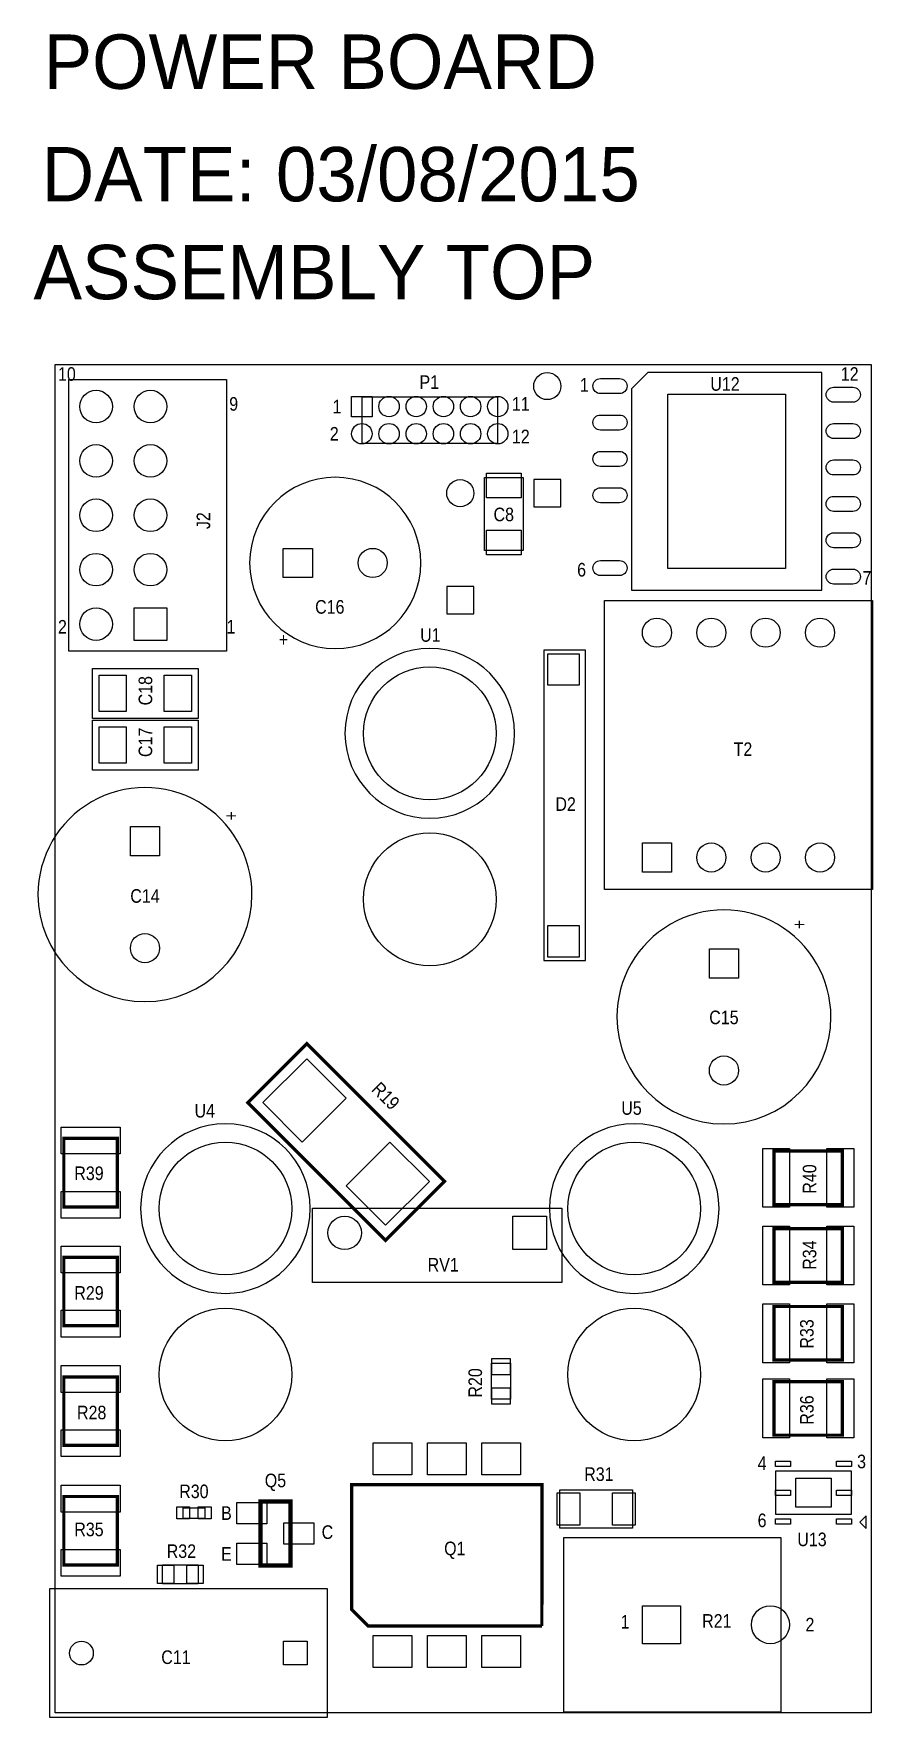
# Model space of a CAD drawing. Extents: x -6.9 to 32.3, y -40.5 to 38.2.
import ezdxf
from ezdxf.enums import TextEntityAlignment as Align

# ---------------------------------------------------------------- set-up
doc = ezdxf.new("R2010")
doc.units = 0
for name, color, linetype in [('BG_OUTLINE', 1, 'CONTINUOUS'), ('DF_FILM_LABEL_OUTLINE', 2, 'CONTINUOUS'), ('PG_ASSEMBLY_TOP', 3, 'CONTINUOUS'), ('PIN_TOP', 4, 'CONTINUOUS'), ('RD_ASSEMBLY_TOP', 5, 'CONTINUOUS')]:
    doc.layers.add(name, color=color, linetype=linetype)

msp = doc.modelspace()

# ---------------------------------------------------------------- linework, layer by layer
at = {"layer": 'BG_OUTLINE'}
msp.add_lwpolyline([(-5.842, 22.733), (32.282892, 22.733), (32.282892, -40.259), (-5.842, -40.259)], close=True, dxfattribs=at)
at = {"layer": 'PG_ASSEMBLY_TOP'}
for points in [[(-5.207, 9.33704), (-5.207, 22.03704), (2.159, 22.03704), (2.159, 9.33704)], [(29.972, 22.352), (21.844, 22.352), (21.082, 21.59), (21.082, 12.192), (29.972, 12.192)], [(8.483092, 19.052032), (14.833092, 19.052032), (14.833092, 21.212048), (8.483092, 21.212048)], [(14.2113, 17.4498), (16.0147, 17.4498), (16.0147, 14.0462), (14.2113, 14.0462)], [(19.8247, -1.79705), (19.8247, 11.70305), (32.3342, 11.70305), (32.3342, -1.79705)], [(16.980662, 9.383522), (16.980662, -5.116322), (18.93062, -5.116322), (18.93062, 9.383522)], [(0.827786, 8.5344), (0.827786, 6.1976), (-4.099814, 6.1976), (-4.099814, 8.5344)], [(0.827786, 6.1214), (0.827786, 3.7846), (-4.099814, 3.7846), (-4.099814, 6.1214)], [(6.180074, -20.144994), (6.180074, -16.685006), (17.82318, -16.685006), (17.82318, -20.144994)], [(14.5415, -23.9268), (15.4305, -23.9268), (15.4305, -25.6032), (14.5415, -25.6032)], [(27.816048, -30.971998), (31.365952, -30.971998), (31.365952, -28.972002), (27.816048, -28.972002)], [(17.7292, -31.6357), (17.7292, -29.8323), (21.1328, -29.8323), (21.1328, -31.6357)], [(1.143, -30.67304), (1.143, -31.18104), (0.127, -31.18104), (0.127, -30.67304)], [(32.047942, -31.645098), (32.047942, -31.044896), (31.747968, -31.345124)], [(17.907, -40.202104), (28.067, -40.202104), (28.067, -32.074104), (17.907, -32.074104)], [(-0.8382, -34.2265), (-0.8382, -33.3375), (0.8382, -33.3375), (0.8382, -34.2265)], [(6.881114, -34.465006), (-6.119114, -34.465006), (-6.119114, -40.464994), (6.881114, -40.464994)]]:
    msp.add_lwpolyline(points, close=True, dxfattribs=at)
for points in [[(11.238992, 13.462, 1), (3.238888, 13.462, 1)], [(15.622524, 5.501894, 1), (7.69366, 5.501894, 1)], [(3.34899, -2.032254, 1), (-6.65099, -2.03201, 1)], [(30.39999, -7.747254, 1), (20.40001, -7.74701, 1)], [(6.072124, -16.697706, 1), (-1.85674, -16.697706, 1)], [(25.172924, -16.697706, 1), (17.24406, -16.697706, 1)]]:
    msp.add_lwpolyline(points, format="xyb", close=True, dxfattribs=at)
for points, const_width in [([(3.15087, -11.750548), (9.585452, -18.18513), (12.34313, -15.427452), (5.908548, -8.99287)], 0.154178), ([(-2.941066, -16.622776), (-2.941066, -13.422884), (-5.440934, -13.422884), (-5.440934, -16.622776)], 0.1524), ([(30.936946, -14.011402), (27.737054, -14.011402), (27.737054, -16.51127), (30.936946, -16.51127)], 0.1524), ([(27.737054, -20.1422), (30.936946, -20.1422), (30.936946, -17.642332), (27.737054, -17.642332)], 0.1524), ([(-2.941066, -22.173946), (-2.941066, -18.974054), (-5.440934, -18.974054), (-5.440934, -22.173946)], 0.1524), ([(30.936946, -21.273262), (27.737054, -21.273262), (27.737054, -23.77313), (30.936946, -23.77313)], 0.1524), ([(-2.941066, -27.761946), (-2.941066, -24.562054), (-5.440934, -24.562054), (-5.440934, -27.761946)], 0.1524), ([(27.737054, -27.284934), (30.936946, -27.284934), (30.936946, -24.785066), (27.737054, -24.785066)], 0.1524), ([(-2.941066, -33.349946), (-2.941066, -30.150054), (-5.440934, -30.150054), (-5.440934, -33.349946)], 0.1524), ([(3.74396, -30.37586), (3.74396, -33.37814), (5.14604, -33.37814), (5.14604, -30.37586)], 0.2032)]:
    msp.add_lwpolyline(points, close=True, dxfattribs=dict(at, const_width=const_width))
at = {"layer": 'PG_ASSEMBLY_TOP', "const_width": 0.1524}
msp.add_lwpolyline([(16.893286, -36.192968), (16.89608, -29.593032), (8.00608, -29.593032), (8.00608, -35.430968), (8.76808, -36.192968), (16.89608, -36.192968)], dxfattribs=at)
at = {"layer": 'PIN_TOP'}
for points in [[(19.626961, 22.072092), (20.526883, 22.072092, -1), (20.526883, 21.372068), (19.626961, 21.372068, -1)], [(30.527117, 21.672042), (31.427039, 21.672042, -1), (31.427039, 20.972018), (30.527117, 20.972018, -1)], [(19.626961, 20.37207), (20.526883, 20.37207, -1), (20.526883, 19.672046), (19.626961, 19.672046, -1)], [(30.527117, 19.97202), (31.427039, 19.97202, -1), (31.427039, 19.271996), (30.527117, 19.271996, -1)], [(19.626961, 18.672048), (20.526883, 18.672048, -1), (20.526883, 17.972024), (19.626961, 17.972024, -1)], [(30.527117, 18.271998), (31.427039, 18.271998, -1), (31.427039, 17.571974), (30.527117, 17.571974, -1)], [(19.626961, 16.972026), (20.526883, 16.972026, -1), (20.526883, 16.272002), (19.626961, 16.272002, -1)], [(30.527117, 16.571976), (31.427039, 16.571976, -1), (31.427039, 15.871952), (30.527117, 15.871952, -1)], [(30.527117, 14.871954), (31.427039, 14.871954, -1), (31.427039, 14.17193), (30.527117, 14.17193, -1)], [(19.626961, 13.571982), (20.526883, 13.571982, -1), (20.526883, 12.871958), (19.626961, 12.871958, -1)], [(30.527117, 13.171932), (31.427039, 13.171932, -1), (31.427039, 12.471908), (30.527117, 12.471908, -1)]]:
    msp.add_lwpolyline(points, format="xyb", close=True, dxfattribs=at)
for points in [[(8.005572, 20.28952), (8.005572, 21.244306), (8.960358, 21.244306), (8.960358, 20.28952)], [(22.771862, 13.196824), (22.771862, 21.346922), (28.281884, 21.346922), (28.281884, 13.196824)], [(14.3002, 17.653), (15.9258, 17.653), (15.9258, 16.51), (14.3002, 16.51)], [(16.512032, 16.088868), (17.777968, 16.088868), (17.777968, 17.354804), (16.512032, 17.354804)], [(14.3002, 14.986), (15.9258, 14.986), (15.9258, 13.843), (14.3002, 13.843)], [(4.807966, 12.781026), (4.807966, 14.142974), (6.169914, 14.142974), (6.169914, 12.781026)], [(12.448032, 11.088624), (13.713968, 11.088624), (13.713968, 12.35456), (12.448032, 12.35456)], [(-0.635, 9.84504), (-2.159, 9.84504), (-2.159, 11.36904), (-0.635, 11.36904)], [(17.171035, 9.219565), (18.642965, 9.219565), (18.642965, 7.747635), (17.171035, 7.747635)], [(-2.525014, 8.2169), (-2.525014, 6.5151), (-3.795014, 6.5151), (-3.795014, 8.2169)], [(0.522986, 8.2169), (0.522986, 6.5151), (-0.747014, 6.5151), (-0.747014, 8.2169)], [(-2.525014, 5.8039), (-2.525014, 4.1021), (-3.795014, 4.1021), (-3.795014, 5.8039)], [(0.522986, 5.8039), (0.522986, 4.1021), (-0.747014, 4.1021), (-0.747014, 5.8039)], [(-2.331974, 1.148842), (-0.970026, 1.148842), (-0.970026, -0.213106), (-2.331974, -0.213106)], [(22.950424, -0.979424), (21.588476, -0.979424), (21.588476, 0.382524), (22.950424, 0.382524)], [(17.171035, -3.480435), (18.642965, -3.480435), (18.642965, -4.952365), (17.171035, -4.952365)], [(24.719026, -4.566158), (26.080974, -4.566158), (26.080974, -5.928106), (24.719026, -5.928106)], [(7.746871, -11.538319), (5.696319, -13.588871), (3.857881, -11.750433), (5.908433, -9.699881)], [(-2.815971, -12.897739), (-2.815971, -14.147673), (-5.566029, -14.147673), (-5.566029, -12.897739)], [(11.636119, -15.427567), (9.585567, -17.478119), (7.747129, -15.639681), (9.797681, -13.589129)], [(27.211909, -13.886307), (28.461843, -13.886307), (28.461843, -16.636365), (27.211909, -16.636365)], [(30.212157, -13.886307), (31.462091, -13.886307), (31.462091, -16.636365), (30.212157, -16.636365)], [(-2.815971, -15.897987), (-2.815971, -17.147921), (-5.566029, -17.147921), (-5.566029, -15.897987)], [(17.104106, -17.054068), (17.104106, -18.616168), (15.542006, -18.616168), (15.542006, -17.054068)], [(28.461843, -20.267295), (27.211909, -20.267295), (27.211909, -17.517237), (28.461843, -17.517237)], [(31.462091, -20.267295), (30.212157, -20.267295), (30.212157, -17.517237), (31.462091, -17.517237)], [(-2.815971, -18.448909), (-2.815971, -19.698843), (-5.566029, -19.698843), (-5.566029, -18.448909)], [(27.211909, -21.148167), (28.461843, -21.148167), (28.461843, -23.898225), (27.211909, -23.898225)], [(30.212157, -21.148167), (31.462091, -21.148167), (31.462091, -23.898225), (30.212157, -23.898225)], [(-2.815971, -21.449157), (-2.815971, -22.699091), (-5.566029, -22.699091), (-5.566029, -21.449157)], [(-2.815971, -24.036909), (-2.815971, -25.286843), (-5.566029, -25.286843), (-5.566029, -24.036909)], [(14.5542, -23.6982), (15.4178, -23.6982), (15.4178, -24.4602), (14.5542, -24.4602)], [(14.5542, -25.0698), (15.4178, -25.0698), (15.4178, -25.8318), (14.5542, -25.8318)], [(28.461843, -27.410029), (27.211909, -27.410029), (27.211909, -24.659971), (28.461843, -24.659971)], [(31.462091, -27.410029), (30.212157, -27.410029), (30.212157, -24.659971), (31.462091, -24.659971)], [(-2.815971, -27.037157), (-2.815971, -28.287091), (-5.566029, -28.287091), (-5.566029, -27.037157)], [(10.811129, -29.142944), (9.011031, -29.142944), (9.011031, -27.64282), (10.811129, -27.64282)], [(13.351129, -29.142944), (11.551031, -29.142944), (11.551031, -27.64282), (13.351129, -27.64282)], [(15.891129, -29.142944), (14.091031, -29.142944), (14.091031, -27.64282), (15.891129, -27.64282)], [(27.816048, -28.497022), (28.516072, -28.497022), (28.516072, -28.746958), (27.816048, -28.746958)], [(30.665928, -28.497022), (31.365952, -28.497022), (31.365952, -28.746958), (30.665928, -28.746958)], [(-2.815971, -29.624909), (-2.815971, -30.874843), (-5.566029, -30.874843), (-5.566029, -29.624909)], [(27.816048, -29.847032), (28.516072, -29.847032), (28.516072, -30.096968), (27.816048, -30.096968)], [(28.766008, -30.647132), (28.766008, -29.297122), (30.415992, -29.297122), (30.415992, -30.647132)], [(30.665928, -29.847032), (31.365952, -29.847032), (31.365952, -30.096968), (30.665928, -30.096968)], [(0.434848, -30.63875), (0.434848, -31.18993), (-0.164592, -31.18993), (-0.164592, -30.63875)], [(1.434592, -30.63875), (1.434592, -31.18993), (0.835152, -31.18993), (0.835152, -30.63875)], [(2.64541, -31.42742), (2.64541, -30.42666), (4.04495, -30.42666), (4.04495, -31.42742)], [(17.6022, -31.496), (17.6022, -29.972), (18.669, -29.972), (18.669, -31.496)], [(20.193, -31.496), (20.193, -29.972), (21.2598, -29.972), (21.2598, -31.496)], [(4.84505, -32.37738), (4.84505, -31.37662), (6.24459, -31.37662), (6.24459, -32.37738)], [(27.816048, -31.197042), (28.516072, -31.197042), (28.516072, -31.446978), (27.816048, -31.446978)], [(30.665928, -31.197042), (31.365952, -31.197042), (31.365952, -31.446978), (30.665928, -31.446978)], [(-2.815971, -32.625157), (-2.815971, -33.875091), (-5.566029, -33.875091), (-5.566029, -32.625157)], [(2.64541, -33.32734), (2.64541, -32.32658), (4.04495, -32.32658), (4.04495, -33.32734)], [(-1.0668, -34.2138), (-1.0668, -33.3502), (-0.3048, -33.3502), (-0.3048, -34.2138)], [(0.3048, -34.2138), (0.3048, -33.3502), (1.0668, -33.3502), (1.0668, -34.2138)], [(21.59, -37.027104), (21.59, -35.249104), (23.368, -35.249104), (23.368, -37.027104)], [(5.93344, -36.91255), (5.93344, -38.01745), (4.82854, -38.01745), (4.82854, -36.91255)], [(10.811129, -38.14318), (9.011031, -38.14318), (9.011031, -36.643056), (10.811129, -36.643056)], [(13.351129, -38.14318), (11.551031, -38.14318), (11.551031, -36.643056), (13.351129, -36.643056)], [(15.891129, -38.14318), (14.091031, -38.14318), (14.091031, -36.643056), (15.891129, -36.643056)]]:
    msp.add_lwpolyline(points, close=True, dxfattribs=at)
for centre, radius in [((17.145, 21.72208), 0.632968), ((-3.937, 20.76704), 0.762), ((-1.397, 20.76704), 0.762), ((9.753092, 20.76704), 0.477393), ((11.023092, 20.76704), 0.477393), ((12.293092, 20.76704), 0.477393), ((13.563092, 20.76704), 0.477393), ((14.833092, 20.76704), 0.477393), ((8.483092, 19.49704), 0.477393), ((9.753092, 19.49704), 0.477393), ((11.023092, 19.49704), 0.477393), ((12.293092, 19.49704), 0.477393), ((13.563092, 19.49704), 0.477393), ((14.833092, 19.49704), 0.477393), ((-3.937, 18.22704), 0.762), ((-1.397, 18.22704), 0.762), ((13.081, 16.721836), 0.632968), ((-3.937, 15.68704), 0.762), ((-1.397, 15.68704), 0.762), ((-3.937, 13.14704), 0.762), ((-1.397, 13.14704), 0.762), ((8.98906, 13.462), 0.680974), ((-3.937, 10.60704), 0.762), ((22.26945, 10.20445), 0.680974), ((24.80945, 10.20445), 0.680974), ((27.34945, 10.20445), 0.680974), ((29.88945, 10.20445), 0.680974), ((11.658092, 5.501894), 3.099943), ((11.658092, -2.25298), 3.099943), ((24.80945, -0.29845), 0.680974), ((27.34945, -0.29845), 0.680974), ((29.88945, -0.29845), 0.680974), ((-1.651, -4.532122), 0.680974), ((25.4, -10.247122), 0.680974), ((2.107692, -16.697706), 3.099943), ((21.208492, -16.697706), 3.099943), ((7.679944, -17.835118), 0.78105), ((2.107692, -24.45258), 3.099943), ((21.208492, -24.45258), 3.099943), ((27.573986, -36.138104), 0.889), ((-4.61899, -37.465), 0.55245)]:
    msp.add_circle(centre, radius, dxfattribs=at)

# ---------------------------------------------------------------- texts
at = {"layer": 'DF_FILM_LABEL_OUTLINE'}
for s, p in [('POWER BOARD', (-6.3881, 35.608514)), ('DATE: 03/08/2015', (-6.477, 30.353))]:
    msp.add_text(s, height=2.54, dxfattribs=at).set_placement(p)
at = {"layer": 'PG_ASSEMBLY_TOP'}
msp.add_text('ASSEMBLY TOP', height=2.54, dxfattribs=at).set_placement((-6.858, 25.781))
at = {"layer": 'PG_ASSEMBLY_TOP', "width": 0.88}
for s, p in [('10', (-5.715, 21.971)), ('1', (18.669, 21.463)), ('12', (30.861, 21.971)), ('9', (2.286, 20.574)), ('1', (7.112, 20.447)), ('11', (15.494, 20.574)), ('2', (6.985, 19.177)), ('12', (15.494, 19.05)), ('6', (18.542, 12.827)), ('7', (31.877, 12.446)), ('2', (-5.715, 10.16)), ('1', (2.159, 10.16)), ('4', (26.9748, -28.913836)), ('3', (31.623, -28.829)), ('B', (1.905, -31.242)), ('6', (26.9748, -31.580836)), ('C', (6.604, -32.131)), ('E', (1.905, -33.147)), ('1', (20.574, -36.322)), ('2', (29.21, -36.449))]:
    msp.add_text(s, height=0.635, dxfattribs=at).set_placement(p)
msp.add_text('+', height=0.635, dxfattribs=at).set_placement((4.826, 9.567418), align=Align.CENTER)
for p in [(2.074418, 1.651), (28.617418, -3.429)]:
    msp.add_text('+', height=0.635, rotation=270, dxfattribs=at).set_placement(p, align=Align.CENTER)
at = {"layer": 'RD_ASSEMBLY_TOP', "width": 0.88}
for s, p in [('P1', (11.176, 21.59)), ('U12', (24.765, 21.505418)), ('D2', (17.526, 1.8796)), ('R39', (-4.953, -15.367)), ('RV1', (11.557, -19.642582)), ('R29', (-4.953, -20.955)), ('R28', (-4.826, -26.543)), ('R35', (-4.953, -32.004)), ('U13', (28.829, -32.469836)), ('R32', (-0.635, -33.02)), ('R21', (24.384, -36.279836)), ('C11', (-0.889, -37.973))]:
    msp.add_text(s, height=0.635, dxfattribs=at).set_placement(p)
for s, rotation, p in [('J2', 90, (1.397, 15.04315)), ('R19', 315, (8.89, -11.176)), ('R40', 90, (29.718, -16.002)), ('R34', 90, (29.718, -19.558)), ('R33', 90, (29.591, -23.241)), ('R20', 90, (14.097, -25.527)), ('R36', 90, (29.591, -26.797))]:
    msp.add_text(s, height=0.635, rotation=rotation, dxfattribs=at).set_placement(p)
for s, p in [('C8', (15.113, 15.409418)), ('C16', (6.985, 11.091418)), ('U1', (11.684, 9.779)), ('T2', (26.289, 4.445)), ('C14', (-1.651, -2.413)), ('C15', (25.4, -8.085836)), ('U5', (21.082, -12.319)), ('U4', (1.143, -12.446)), ('Q5', (4.445, -29.718)), ('R31', (19.558, -29.421836)), ('R30', (0.635, -30.226)), ('Q1', (12.827, -32.893))]:
    msp.add_text(s, height=0.635, dxfattribs=at).set_placement(p, align=Align.CENTER)
for s, p in [('C18', (-1.312418, 7.493)), ('C17', (-1.312418, 5.08))]:
    msp.add_text(s, height=0.635, rotation=90, dxfattribs=at).set_placement(p, align=Align.CENTER)

doc.saveas('drawing.dxf')
